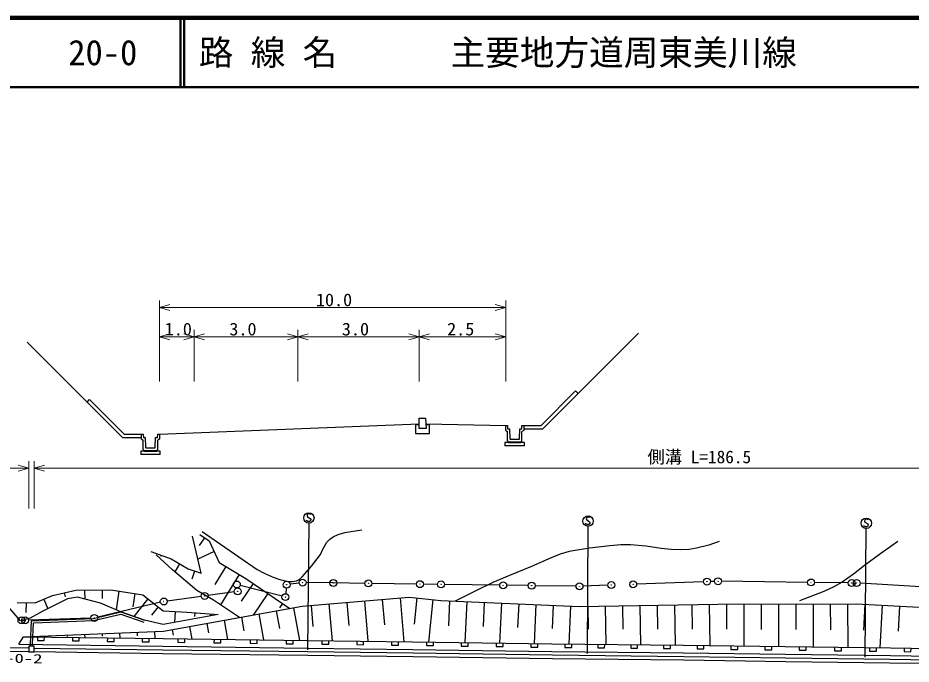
# Model space of a CAD drawing. Units: millimetres, scale not verified. Extents: x 40000 to 680000, y 20000 to 380000.
# Drawn here: x 154246 to 283243, y 286719 to 380000 of the extents above; entities that cross this region are included whole.
import ezdxf
from ezdxf.enums import TextEntityAlignment as Align

# ---------------------------------------------------------------- set-up
doc = ezdxf.new("R2010")
doc.units = ezdxf.units.MM
doc.header["$LTSCALE"] = 1000
for name, color, linetype, lineweight in [('M-BGD', 7, 'Continuous', 25), ('M-BGD-EXST', 7, 'Continuous', 25), ('M-BMK-ROW', 30, 'Continuous', 25), ('M-BMK-SRVR', 3, 'Continuous', 25), ('M-STR-HTXT', 7, 'Continuous', 13), ('M-TTL', 2, 'Continuous', 140), ('M-TTL-LINE', 7, 'Continuous', 50), ('M-TTL-TXT', 7, 'Continuous', 50)]:
    doc.layers.add(name, color=color, linetype=linetype, lineweight=lineweight)
doc.styles.add('ＭＳ ゴシック', font='')
doc.styles.get('ＭＳ ゴシック').set_extended_font_data('MS Gothic')

msp = doc.modelspace()

# ---------------------------------------------------------------- linework, layer by layer
at = {"layer": 'M-BGD'}
for p, q in [((243866, 334512), (229999, 320645)), ((169385, 319395), (155586, 333194)), ((229792, 321145), (234792, 326145)), ((234792, 326145), (235145, 325792)), ((164238, 324542), (164592, 324895)), ((164592, 324895), (169592, 319895)), ((174692, 319895), (212192, 321395)), ((212192, 321245), (211692, 321245)), ((211692, 321245), (211692, 319995)), ((212192, 320745), (212192, 322245)), ((212192, 322245), (213092, 322245)), ((213092, 322245), (213217, 320745)), ((213163, 321393), (224692, 321145)), ((213675, 321243), (213175, 321243)), ((213675, 319993), (213675, 321243)), ((211692, 319995), (213675, 319993)), ((213217, 320745), (212192, 320745)), ((224692, 321145), (224942, 321145)), ((224692, 320445), (224692, 321145)), ((224692, 320445), (224942, 320301)), ((224942, 321145), (224967, 320670)), ((224942, 318970), (224942, 320301)), ((224967, 320670), (225242, 320670)), ((225242, 320670), (225288, 319270)), ((226695, 319270), (226742, 320670)), ((226742, 320670), (227017, 320670)), ((227017, 320670), (227042, 321145)), ((227042, 321145), (227292, 321145)), ((227292, 320445), (227042, 320301)), ((227042, 318970), (227042, 320301)), ((227292, 321145), (229792, 321145)), ((227292, 321145), (227292, 320445)), ((229999, 320645), (227292, 320645)), ((172092, 319395), (169385, 319395)), ((169592, 319895), (172092, 319895)), ((172092, 319895), (172342, 319895)), ((172092, 319195), (172092, 319895)), ((172092, 319195), (172342, 319051)), ((172342, 319895), (172367, 319420)), ((172342, 317720), (172342, 319051)), ((172367, 319420), (172642, 319420)), ((172642, 319420), (172688, 318020)), ((174095, 318020), (174142, 319420)), ((174142, 319420), (174417, 319420)), ((174417, 319420), (174442, 319895)), ((174442, 319895), (174692, 319895)), ((174692, 319195), (174442, 319051)), ((174442, 317720), (174442, 319051)), ((174692, 319895), (174692, 319195)), ((225092, 318720), (224592, 318720)), ((224592, 318720), (224592, 318220)), ((224942, 318970), (225092, 318820)), ((225092, 318820), (226892, 318820)), ((225092, 318820), (225092, 318720)), ((225092, 318720), (226892, 318720)), ((225392, 319170), (226592, 319170)), ((226892, 318820), (227042, 318970)), ((226892, 318720), (226892, 318820)), ((227392, 318720), (226892, 318720)), ((227392, 318220), (227392, 318720)), ((172492, 317470), (171992, 317470)), ((171992, 317470), (171992, 316970)), ((172342, 317720), (172492, 317570)), ((172492, 317570), (174292, 317570)), ((172492, 317570), (172492, 317470)), ((172492, 317470), (174292, 317470)), ((172792, 317920), (173992, 317920)), ((174292, 317570), (174442, 317720)), ((174292, 317470), (174292, 317570)), ((174792, 317470), (174292, 317470)), ((174792, 316970), (174792, 317470)), ((227392, 318220), (224592, 318220)), ((174792, 316970), (171992, 316970)), ((180697, 299855), (179481, 305165)), ((181199, 304969), (180449, 303859)), ((180509, 305435), (181888, 304503)), ((181888, 304503), (183336, 301400)), ((173463, 302989), (176371, 301931)), ((176583, 300350), (174210, 302507)), ((174917, 302460), (174844, 302258)), ((176371, 301931), (178841, 300459)), ((182612, 302952), (180241, 301846)), ((177606, 301195), (176927, 300055)), ((184288, 300821), (182700, 298209)), ((183336, 301400), (187145, 299083)), ((180076, 297361), (176583, 300350)), ((178841, 300459), (180697, 299855)), ((179769, 300157), (179382, 298968)), ((186193, 299662), (183531, 295286)), ((188208, 298363), (186472, 295797)), ((187145, 299083), (193525, 294767)), ((159265, 296620), (162628, 297383)), ((160947, 297002), (161081, 296409)), ((162628, 297383), (167681, 297446)), ((163891, 297399), (163908, 296095)), ((166418, 297430), (166433, 296205)), ((167681, 297446), (172285, 296742)), ((168832, 297270), (168418, 294560)), ((171134, 296918), (170841, 295000)), ((172285, 296742), (175237, 294400)), ((182506, 295975), (180076, 297361)), ((190335, 296925), (188226, 293807)), ((154642, 292977), (151498, 296531)), ((154161, 295604), (156723, 295559)), ((155442, 295581), (155417, 294149)), ((156723, 295559), (159265, 296620)), ((161413, 296135), (157846, 294347)), ((157994, 296090), (158570, 294710)), ((162852, 296372), (161413, 296135)), ((166170, 295502), (162852, 296372)), ((169136, 294259), (166170, 295502)), ((173023, 296157), (170992, 293597)), ((186260, 293451), (182506, 295975)), ((192462, 295486), (192040, 294863)), ((195311, 295090), (210731, 296389)), ((199166, 295415), (199616, 290077)), ((201736, 295631), (202018, 292279)), ((204306, 295848), (204798, 290010)), ((206876, 296064), (207183, 292411)), ((209446, 296281), (209979, 289943)), ((210731, 296389), (215324, 295922)), ((211879, 296272), (211492, 292465)), ((214176, 296039), (213551, 289894)), ((215324, 295922), (235314, 295054)), ((216574, 295868), (216417, 292261)), ((219072, 295759), (218814, 289822)), ((221571, 295651), (221418, 292133)), ((224070, 295542), (223818, 289753)), ((226569, 295433), (226420, 292004)), ((255320, 295385), (275322, 295417)), ((269072, 295407), (269082, 289198)), ((271572, 295411), (271578, 291663)), ((274072, 295415), (274082, 289132)), ((275322, 295417), (295310, 294348)), ((157846, 294347), (156010, 293367)), ((165147, 293316), (169136, 294259)), ((169136, 294259), (172535, 293047)), ((172535, 293047), (169136, 294259)), ((174499, 294985), (173536, 293772)), ((175237, 294400), (178674, 294205)), ((175261, 291459), (195311, 295090)), ((176956, 294303), (176865, 292711)), ((178674, 294205), (183163, 293882)), ((179796, 294125), (179758, 293588)), ((191552, 294410), (192012, 291867)), ((194058, 294863), (194914, 290138)), ((196596, 295199), (196853, 292146)), ((229067, 295325), (228822, 289684)), ((231566, 295216), (231421, 291876)), ((234065, 295108), (233827, 289622)), ((235314, 295054), (255320, 295385)), ((236565, 295074), (236619, 291785)), ((239065, 295116), (239157, 289565)), ((241566, 295157), (241622, 291785)), ((244067, 295199), (244161, 289510)), ((246568, 295240), (246625, 291786)), ((249068, 295282), (249165, 289456)), ((251569, 295323), (251628, 291785)), ((254070, 295364), (254169, 289393)), ((256570, 295387), (256576, 291772)), ((259071, 295391), (259080, 289329)), ((261571, 295395), (261577, 291736)), ((264071, 295399), (264081, 289263)), ((266572, 295403), (266577, 291699)), ((276572, 295350), (276371, 291602)), ((279070, 295216), (278742, 289071)), ((281569, 295083), (281375, 291455)), ((156010, 293367), (154642, 292977)), ((156074, 289619), (156228, 292964)), ((156228, 292964), (165147, 293316)), ((156515, 292675), (165188, 293017)), ((165188, 293017), (169118, 293947)), ((169118, 293947), (172435, 292765)), ((175233, 292415), (172535, 293047)), ((183163, 293882), (175233, 292415)), ((182041, 293963), (182018, 293647)), ((184033, 293048), (184535, 290273)), ((186539, 293502), (186894, 291545)), ((189046, 293956), (189725, 290206)), ((156374, 289610), (156515, 292675)), ((176514, 291686), (176657, 290899)), ((179020, 292140), (179346, 290341)), ((181527, 292594), (181775, 291222)), ((154372, 289580), (155047, 290670)), ((155047, 290670), (175261, 291459)), ((155047, 290670), (175241, 290394)), ((156311, 290720), (156312, 290680)), ((157072, 290643), (157065, 290143)), ((158065, 290129), (158071, 290629)), ((158837, 290818), (158845, 290619)), ((161364, 290917), (161372, 290717)), ((162120, 290574), (162113, 290074)), ((163113, 290060), (163120, 290560)), ((163891, 291015), (163909, 290549)), ((166418, 291114), (166432, 290754)), ((167168, 290505), (167161, 290005)), ((168161, 289991), (168168, 290491)), ((168944, 291213), (168973, 290480)), ((171471, 291311), (171491, 290792)), ((172216, 290436), (172209, 289936)), ((173209, 289922), (173216, 290422)), ((173998, 291410), (174037, 290411)), ((175240, 290394), (196125, 290123)), ((177351, 290367), (177344, 289867)), ((178344, 289854), (178351, 290354)), ((182572, 290299), (182566, 289799)), ((183566, 289786), (183572, 290286)), ((145017, 289192), (155809, 289054)), ((154372, 289580), (175226, 289295)), ((155812, 289291), (155809, 288491)), ((156609, 289288), (155812, 289291)), ((156070, 289287), (156074, 289619)), ((156370, 289284), (156374, 289610)), ((156606, 288488), (156609, 289288)), ((156625, 289039), (175162, 288791)), ((157065, 290143), (158065, 290129)), ((162113, 290074), (163113, 290060)), ((167161, 290005), (168161, 289991)), ((172209, 289936), (173209, 289922)), ((175226, 289295), (196111, 289023)), ((177344, 289867), (178344, 289854)), ((182566, 289799), (183566, 289786)), ((187794, 290231), (187787, 289731)), ((187787, 289731), (188787, 289718)), ((188787, 289718), (188793, 290218)), ((193015, 290163), (193008, 289663)), ((193008, 289663), (194008, 289650)), ((194008, 289650), (194015, 290150)), ((196111, 289023), (211225, 288826)), ((196125, 290123), (211240, 289926)), ((198145, 290096), (198138, 289596)), ((198138, 289596), (199138, 289583)), ((199138, 289583), (199145, 290083)), ((203183, 290031), (203177, 289531)), ((203177, 289531), (204176, 289518)), ((204176, 289518), (204183, 290018)), ((208221, 289965), (208215, 289466)), ((208215, 289466), (209215, 289453)), ((209215, 289453), (209221, 289952)), ((211241, 289926), (231354, 289649)), ((213255, 289898), (213248, 289399)), ((213248, 289399), (214248, 289385)), ((214248, 289385), (214255, 289885)), ((218283, 289829), (218276, 289329)), ((218276, 289329), (219276, 289315)), ((219276, 289315), (219283, 289815)), ((223312, 289760), (223305, 289260)), ((223305, 289260), (224305, 289246)), ((224305, 289246), (224312, 289746)), ((228340, 289691), (228333, 289191)), ((228333, 289191), (229333, 289177)), ((229333, 289177), (229340, 289677)), ((231351, 289649), (250383, 289443)), ((233233, 289629), (233227, 289129)), ((233227, 289129), (234227, 289118)), ((234227, 289118), (234233, 289618)), ((237990, 289577), (237985, 289077)), ((237985, 289077), (238985, 289066)), ((238985, 289066), (238990, 289566)), ((242747, 289526), (242742, 289026)), ((242742, 289026), (243742, 289015)), ((243742, 289015), (243747, 289515)), ((247504, 289474), (247499, 288974)), ((247499, 288974), (248499, 288963)), ((248499, 288963), (248504, 289463)), ((250383, 289443), (265060, 289250)), ((252329, 289418), (252323, 288918)), ((253323, 288904), (253329, 289404)), ((257221, 289353), (257215, 288853)), ((258215, 288840), (258221, 289340)), ((262114, 289289), (262107, 288789)), ((263107, 288776), (263114, 289276)), ((265060, 289250), (280286, 289050)), ((267097, 289224), (267091, 288724)), ((268091, 288711), (268097, 289211)), ((272173, 289157), (272166, 288657)), ((273166, 288644), (273173, 289144)), ((277249, 289090), (277242, 288590)), ((278242, 288577), (278249, 289077)), ((280286, 289050), (294930, 288839)), ((282227, 289022), (282220, 288522)), ((283220, 288508), (283227, 289008)), ((145010, 288672), (155802, 288534)), ((155809, 288491), (156606, 288488)), ((156618, 288519), (175155, 288271)), ((175155, 288271), (196107, 288000)), ((175162, 288791), (196114, 288520)), ((196107, 288000), (211309, 287813)), ((196113, 288520), (211315, 288333)), ((211225, 288826), (231339, 288549)), ((211309, 287813), (231439, 287532)), ((211316, 288333), (231446, 288052)), ((231339, 288549), (250369, 288343)), ((231445, 288052), (250405, 287836)), ((250369, 288343), (265045, 288151)), ((250405, 287836), (265157, 287638)), ((252323, 288918), (253323, 288904)), ((257215, 288853), (258215, 288840)), ((262107, 288789), (263107, 288776)), ((265045, 288151), (280271, 287950)), ((267091, 288724), (268091, 288711)), ((272166, 288657), (273166, 288644)), ((277242, 288590), (278242, 288577)), ((280271, 287950), (294914, 287739)), ((282220, 288522), (283220, 288508)), ((231439, 287532), (250398, 287316)), ((250398, 287316), (265150, 287118)), ((265150, 287118), (280181, 286916)), ((265157, 287638), (280188, 287436)), ((280181, 286916), (294976, 286719)), ((280188, 287436), (294983, 287239))]:
    msp.add_line(p, q, dxfattribs=at)
for points in [[(180845, 305862), (188791, 300384), (189827, 299829), (191103, 299275), (192080, 298944), (193307, 298653), (193912, 298626), (194472, 298740), (194847, 298946), (195289, 299343), (196628, 300844), (197966, 302549), (198285, 303303), (198853, 304333), (199287, 304744), (199797, 305081), (200489, 305409), (201448, 305714), (203908, 306086)], [(255535, 304416), (254005, 303909), (252267, 303450), (251182, 303279), (249986, 303208), (248580, 303251), (247142, 303402), (244960, 303732), (242724, 303954), (241332, 303936), (239736, 303799), (236776, 303454), (233873, 302993), (232545, 302574), (231245, 302053), (228415, 300807), (225263, 299535), (222822, 298479), (220295, 297273), (217404, 295819)], [(281324, 304395), (278857, 302692), (276510, 300943), (274926, 299710), (273292, 298568), (272097, 297883), (270657, 297196), (267119, 295833)]]:
    msp.add_lwpolyline(points, dxfattribs=at)
for centre, start, end in [((225388, 319270), 180, 271.90915), ((226595, 319270), 268.09085, 0), ((172788, 318020), 180, 271.90915), ((173995, 318020), 268.09085, 0)]:
    msp.add_arc(centre, 100, start, end, dxfattribs=at)
at = {"layer": 'M-BGD-EXST'}
for p, q in [((196037, 308304), (196004, 308125)), ((196218, 308391), (196037, 308304)), ((196338, 308389), (196218, 308391)), ((196458, 308357), (196338, 308389)), ((196517, 308296), (196458, 308357)), ((195961, 307405), (195903, 307496)), ((196140, 307312), (195961, 307405)), ((196004, 308125), (196061, 307974)), ((196061, 307974), (196477, 307727)), ((196112, 288774), (196304, 307051)), ((196350, 307309), (196140, 307312)), ((196501, 307396), (196350, 307309)), ((196477, 307727), (196534, 307576)), ((196534, 307576), (196501, 307396)), ((236289, 306957), (236230, 307048)), ((236364, 307856), (236331, 307676)), ((236331, 307676), (236388, 307525)), ((236546, 307943), (236364, 307856)), ((236388, 307525), (236804, 307278)), ((236665, 307941), (236546, 307943)), ((236785, 307909), (236665, 307941)), ((236844, 307848), (236785, 307909)), ((236804, 307278), (236862, 307127)), ((236862, 307127), (236829, 306948)), ((276540, 307535), (276507, 307356)), ((276507, 307356), (276564, 307205)), ((276721, 307622), (276540, 307535)), ((276564, 307205), (276980, 306958)), ((276841, 307620), (276721, 307622)), ((276961, 307588), (276841, 307620)), ((277020, 307527), (276961, 307588)), ((236467, 306864), (236289, 306957)), ((236677, 306860), (236467, 306864)), ((236525, 288243), (236605, 306667)), ((236829, 306948), (236677, 306860)), ((276465, 306637), (276406, 306728)), ((276643, 306543), (276465, 306637)), ((276603, 287732), (276732, 306347)), ((276853, 306540), (276643, 306543)), ((277005, 306627), (276853, 306540)), ((276980, 306958), (277038, 306807)), ((277038, 306807), (277005, 306627))]:
    msp.add_line(p, q, dxfattribs=at)
for centre in [(196269, 307820), (236596, 307372), (276772, 307051)]:
    msp.add_circle(centre, 750, dxfattribs=at)
at = {"layer": 'M-BMK-ROW'}
for p, q in [((192402, 296514), (186352, 298085)), ((194862, 298423), (193557, 298245)), ((199801, 298430), (195857, 298483)), ((204371, 298370), (199801, 298430)), ((211809, 298270), (205371, 298356)), ((214855, 298229), (212809, 298257)), ((223825, 298109), (215855, 298216)), ((227947, 298053), (224825, 298095)), ((234853, 297960), (228947, 298040)), ((239448, 298103), (235853, 297971)), ((253254, 298609), (243607, 298255)), ((254865, 298667), (254254, 298645)), ((268292, 298511), (255864, 298679)), ((274157, 298433), (269292, 298498)), ((274863, 298424), (275157, 298420)), ((288151, 297670), (275862, 298388)), ((185493, 297146), (181712, 296630)), ((193013, 297680), (192935, 296886)), ((174832, 295644), (165773, 293508)), ((180721, 296495), (175814, 295826)), ((154780, 293034), (155274, 293028)), ((164786, 293375), (155780, 293047))]:
    msp.add_line(p, q, dxfattribs=at)
for centre, radius in [((185868, 298210), 500), ((185868, 298210), 20), ((193062, 298178), 500), ((193062, 298178), 20), ((195357, 298490), 500), ((195357, 298490), 20), ((199801, 298430), 500), ((199801, 298430), 20), ((204871, 298363), 500), ((204871, 298363), 20), ((212309, 298263), 500), ((212309, 298263), 20), ((215355, 298222), 500), ((215355, 298222), 20), ((224325, 298102), 500), ((224325, 298102), 20), ((228447, 298046), 500), ((228447, 298046), 20), ((235353, 297953), 500), ((239947, 298122), 500), ((239947, 298122), 20), ((243107, 298237), 500), ((243107, 298237), 20), ((253754, 298627), 500), ((253754, 298627), 20), ((255364, 298685), 500), ((255364, 298685), 20), ((268792, 298505), 500), ((268792, 298505), 20), ((274657, 298426), 500), ((274657, 298426), 20), ((275363, 298417), 500), ((275363, 298417), 20), ((181216, 296563), 500), ((185988, 297213), 500), ((185988, 297213), 20), ((192886, 296389), 500), ((235353, 297953), 20), ((175319, 295759), 500), ((175319, 295759), 20), ((181216, 296563), 20), ((192886, 296389), 20), ((154774, 293034), 500), ((154774, 293034), 20), ((155280, 293028), 500), ((155280, 293028), 20), ((165286, 293393), 500), ((165286, 293393), 20)]:
    msp.add_circle(centre, radius, dxfattribs=at)
at = {"layer": 'M-STR-HTXT'}
for p, q in [((174692, 327536), (174692, 339184)), ((174692, 338184), (176192, 338604)), ((176192, 337764), (174692, 338184)), ((174692, 338184), (224692, 338184)), ((223192, 338604), (224692, 338184)), ((224692, 338184), (223192, 337764)), ((224692, 339184), (224692, 327536)), ((174692, 333967), (176192, 334387)), ((178192, 334387), (179692, 333967)), ((179692, 334967), (179692, 327536)), ((179692, 333967), (181192, 334387)), ((193192, 334387), (194692, 333967)), ((194692, 334967), (194692, 327536)), ((194692, 333967), (196192, 334387)), ((210692, 334387), (212192, 333967)), ((212192, 334967), (212192, 327536)), ((212192, 333967), (213692, 334387)), ((223192, 334387), (224692, 333967)), ((176192, 333547), (174692, 333967)), ((174692, 333967), (179692, 333967)), ((179692, 333967), (178192, 333547)), ((181192, 333547), (179692, 333967)), ((179692, 333967), (194692, 333967)), ((194692, 333967), (193192, 333547)), ((196192, 333547), (194692, 333967)), ((194692, 333967), (212192, 333967)), ((212192, 333967), (210692, 333547)), ((213692, 333547), (212192, 333967)), ((212192, 333967), (224692, 333967)), ((224692, 333967), (223192, 333547)), ((145010, 315015), (155809, 315015)), ((154309, 315435), (155809, 315015)), ((155809, 315015), (154309, 314595)), ((155809, 316015), (155809, 309175)), ((156606, 309175), (156606, 316015)), ((156606, 315015), (158106, 315435)), ((158106, 314595), (156606, 315015)), ((156606, 315015), (343071, 315015))]:
    msp.add_line(p, q, dxfattribs=at)
at = {"layer": 'M-TTL'}
msp.add_line((680000, 380000), (40000, 380000), dxfattribs=at)
at = {"layer": 'M-TTL-LINE'}
for p, q in [((177750, 380000), (177750, 370000)), ((178250, 380000), (178250, 370000)), ((40000, 370000), (680000, 370000))]:
    msp.add_line(p, q, dxfattribs=at)

# ---------------------------------------------------------------- texts
at = {"layer": 'M-BMK-SRVR', "style": 'ＭＳ ゴシック', "width": 1.5}
msp.add_text('5-20-0-2', height=1320, rotation=359, dxfattribs=at).set_placement((147011, 286626), align=Align.BOTTOM_LEFT)
at = {"layer": 'M-STR-HTXT', "style": 'ＭＳ ゴシック', "width": 1.05}
for s, p in [('10.0', (197283, 337833)), ('1.0', (175450, 333615)), ('3.0', (184783, 333615)), ('3.0', (201033, 333615)), ('2.5', (216233, 333615))]:
    msp.add_text(s, height=1833, dxfattribs=at).set_placement(p, align=Align.BOTTOM_LEFT)
at = {"layer": 'M-STR-HTXT', "style": 'ＭＳ ゴシック'}
msp.add_text('側溝 L=186.5', height=1833, dxfattribs=at).set_placement((245163, 315164), align=Align.BOTTOM_LEFT)
at = {"layer": 'M-TTL-TXT', "style": 'ＭＳ ゴシック'}
for s, p in [('20-0', (161521, 375000)), ('路 線 名', (180380, 375000)), ('主要地方道周東美川線', (216734, 375000))]:
    msp.add_text(s, height=3666, dxfattribs=at).set_placement(p, align=Align.MIDDLE_LEFT)

doc.saveas('drawing.dxf')
